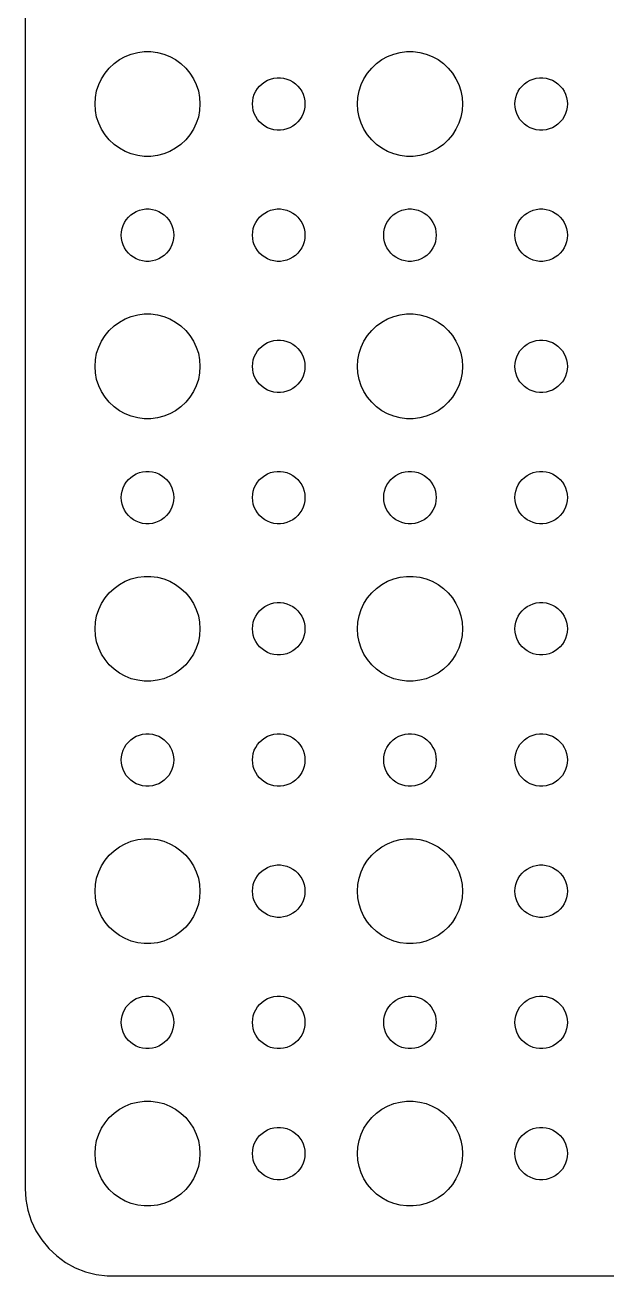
# Model space of a CAD drawing. Extents: x -37 to 37, y -74 to 74.
# Drawn here: x -37 to -3.7, y -74.5 to -3 of the extents above; entities that cross this region are included whole.
import ezdxf

# ---------------------------------------------------------------- set-up
doc = ezdxf.new("R2010")
doc.units = 0
doc.layers.get('0').update_dxf_attribs({"linetype": 'CONTINUOUS'})

msp = doc.modelspace()

# ---------------------------------------------------------------- linework, layer by layer
msp.add_lwpolyline([(-37, 69.5), (-37, -69.5), (-36.9606, -70.1267), (-36.8429, -70.7434), (-36.6489, -71.3406), (-36.3815, -71.9088), (-36.0451, -72.4389), (-35.6448, -72.9227), (-35.1871, -73.3526), (-34.6791, -73.7216), (-34.1289, -74.0241), (-33.5451, -74.2553), (-32.9369, -74.4114), (-32.314, -74.4901), (-32, -74.4901), (-32, -74.497), (32, -74.497)])
for points in [[(-30.1884, -10.4941), (-30.5621, -10.4469), (-30.9271, -10.3532), (-31.2773, -10.2145), (-31.6075, -10.033), (-31.9123, -9.81154), (-32.1869, -9.55364), (-32.4271, -9.26336), (-32.6289, -8.94526), (-32.7893, -8.60437), (-32.9057, -8.24607), (-32.9763, -7.876), (-33, -7.5), (-32.9763, -7.124), (-32.9057, -6.75393), (-32.7893, -6.39563), (-32.6289, -6.05474), (-32.4271, -5.73664), (-32.1869, -5.44636), (-31.9123, -5.18846), (-31.6075, -4.96702), (-31.2773, -4.78552), (-30.9271, -4.64683), (-30.5621, -4.55314), (-30.1884, -4.50592), (-29.8116, -4.50592), (-29.4379, -4.55314), (-29.0729, -4.64683), (-28.7227, -4.78552), (-28.3925, -4.96702), (-28.0877, -5.18846), (-27.8131, -5.44636), (-27.5729, -5.73664), (-27.3711, -6.05474), (-27.2107, -6.39563), (-27.0943, -6.75393), (-27.0237, -7.124), (-27, -7.5), (-27.0237, -7.876), (-27.0943, -8.24607), (-27.2107, -8.60437), (-27.3711, -8.94526), (-27.5729, -9.26336), (-27.8131, -9.55364), (-28.0877, -9.81154), (-28.3925, -10.033), (-28.7227, -10.2145), (-29.0729, -10.3532), (-29.4379, -10.4469), (-29.8116, -10.4941)], [(-15.1884, -10.4941), (-15.5621, -10.4469), (-15.9271, -10.3532), (-16.2773, -10.2145), (-16.6075, -10.033), (-16.9123, -9.81154), (-17.1869, -9.55364), (-17.4271, -9.26336), (-17.6289, -8.94526), (-17.7893, -8.60437), (-17.9057, -8.24607), (-17.9763, -7.876), (-18, -7.5), (-17.9763, -7.124), (-17.9057, -6.75393), (-17.7893, -6.39563), (-17.6289, -6.05474), (-17.4271, -5.73664), (-17.1869, -5.44636), (-16.9123, -5.18846), (-16.6075, -4.96702), (-16.2773, -4.78552), (-15.9271, -4.64683), (-15.5621, -4.55314), (-15.1884, -4.50592), (-14.8116, -4.50592), (-14.4379, -4.55314), (-14.0729, -4.64683), (-13.7227, -4.78552), (-13.3925, -4.96702), (-13.0877, -5.18846), (-12.8131, -5.44636), (-12.5729, -5.73664), (-12.3711, -6.05474), (-12.2107, -6.39563), (-12.0943, -6.75393), (-12.0237, -7.124), (-12, -7.5), (-12.0237, -7.876), (-12.0943, -8.24607), (-12.2107, -8.60437), (-12.3711, -8.94526), (-12.5729, -9.26336), (-12.8131, -9.55364), (-13.0877, -9.81154), (-13.3925, -10.033), (-13.7227, -10.2145), (-14.0729, -10.3532), (-14.4379, -10.4469), (-14.8116, -10.4941)], [(-22.5942, -8.99704), (-22.7811, -8.97343), (-22.9635, -8.92658), (-23.1387, -8.85724), (-23.3037, -8.76649), (-23.4561, -8.65577), (-23.5935, -8.52682), (-23.7135, -8.38168), (-23.8145, -8.22263), (-23.8947, -8.05219), (-23.9529, -7.87303), (-23.9882, -7.688), (-24, -7.5), (-23.9882, -7.312), (-23.9529, -7.12697), (-23.8947, -6.94781), (-23.8145, -6.77737), (-23.7135, -6.61832), (-23.5935, -6.47318), (-23.4561, -6.34423), (-23.3037, -6.23351), (-23.1387, -6.14276), (-22.9635, -6.07342), (-22.7811, -6.02657), (-22.5942, -6.00296), (-22.4058, -6.00296), (-22.2189, -6.02657), (-22.0365, -6.07342), (-21.8613, -6.14276), (-21.6963, -6.23351), (-21.5439, -6.34423), (-21.4065, -6.47318), (-21.2865, -6.61832), (-21.1855, -6.77737), (-21.1053, -6.94781), (-21.0471, -7.12697), (-21.0118, -7.312), (-21, -7.5), (-21.0118, -7.688), (-21.0471, -7.87303), (-21.1053, -8.05219), (-21.1855, -8.22263), (-21.2865, -8.38168), (-21.4065, -8.52682), (-21.5439, -8.65577), (-21.6963, -8.76649), (-21.8613, -8.85724), (-22.0365, -8.92658), (-22.2189, -8.97343), (-22.4058, -8.99704)], [(-7.59419, -8.99704), (-7.78107, -8.97343), (-7.96353, -8.92658), (-8.13867, -8.85724), (-8.30374, -8.76649), (-8.45614, -8.65577), (-8.59345, -8.52682), (-8.71353, -8.38168), (-8.81446, -8.22263), (-8.89466, -8.05219), (-8.95287, -7.87303), (-8.98817, -7.688), (-9, -7.5), (-8.98817, -7.312), (-8.95287, -7.12697), (-8.89466, -6.94781), (-8.81446, -6.77737), (-8.71353, -6.61832), (-8.59345, -6.47318), (-8.45614, -6.34423), (-8.30374, -6.23351), (-8.13867, -6.14276), (-7.96353, -6.07342), (-7.78107, -6.02657), (-7.59419, -6.00296), (-7.40581, -6.00296), (-7.21893, -6.02657), (-7.03647, -6.07342), (-6.86133, -6.14276), (-6.69626, -6.23351), (-6.54386, -6.34423), (-6.40655, -6.47318), (-6.28647, -6.61832), (-6.18554, -6.77737), (-6.10534, -6.94781), (-6.04713, -7.12697), (-6.01183, -7.312), (-6, -7.5), (-6.01183, -7.688), (-6.04713, -7.87303), (-6.10534, -8.05219), (-6.18554, -8.22263), (-6.28647, -8.38168), (-6.40655, -8.52682), (-6.54386, -8.65577), (-6.69626, -8.76649), (-6.86133, -8.85724), (-7.03647, -8.92658), (-7.21893, -8.97343), (-7.40581, -8.99704)], [(-30.0942, -16.497), (-30.2811, -16.4734), (-30.4635, -16.4266), (-30.6387, -16.3572), (-30.8037, -16.2665), (-30.9561, -16.1558), (-31.0935, -16.0268), (-31.2135, -15.8817), (-31.3145, -15.7226), (-31.3947, -15.5522), (-31.4529, -15.373), (-31.4882, -15.188), (-31.5, -15), (-31.4882, -14.812), (-31.4529, -14.627), (-31.3947, -14.4478), (-31.3145, -14.2774), (-31.2135, -14.1183), (-31.0935, -13.9732), (-30.9561, -13.8442), (-30.8037, -13.7335), (-30.6387, -13.6428), (-30.4635, -13.5734), (-30.2811, -13.5266), (-30.0942, -13.503), (-29.9058, -13.503), (-29.7189, -13.5266), (-29.5365, -13.5734), (-29.3613, -13.6428), (-29.1963, -13.7335), (-29.0439, -13.8442), (-28.9065, -13.9732), (-28.7865, -14.1183), (-28.6855, -14.2774), (-28.6053, -14.4478), (-28.5471, -14.627), (-28.5118, -14.812), (-28.5, -15), (-28.5118, -15.188), (-28.5471, -15.373), (-28.6053, -15.5522), (-28.6855, -15.7226), (-28.7865, -15.8817), (-28.9065, -16.0268), (-29.0439, -16.1558), (-29.1963, -16.2665), (-29.3613, -16.3572), (-29.5365, -16.4266), (-29.7189, -16.4734), (-29.9058, -16.497)], [(-22.5942, -16.497), (-22.7811, -16.4734), (-22.9635, -16.4266), (-23.1387, -16.3572), (-23.3037, -16.2665), (-23.4561, -16.1558), (-23.5935, -16.0268), (-23.7135, -15.8817), (-23.8145, -15.7226), (-23.8947, -15.5522), (-23.9529, -15.373), (-23.9882, -15.188), (-24, -15), (-23.9882, -14.812), (-23.9529, -14.627), (-23.8947, -14.4478), (-23.8145, -14.2774), (-23.7135, -14.1183), (-23.5935, -13.9732), (-23.4561, -13.8442), (-23.3037, -13.7335), (-23.1387, -13.6428), (-22.9635, -13.5734), (-22.7811, -13.5266), (-22.5942, -13.503), (-22.4058, -13.503), (-22.2189, -13.5266), (-22.0365, -13.5734), (-21.8613, -13.6428), (-21.6963, -13.7335), (-21.5439, -13.8442), (-21.4065, -13.9732), (-21.2865, -14.1183), (-21.1855, -14.2774), (-21.1053, -14.4478), (-21.0471, -14.627), (-21.0118, -14.812), (-21, -15), (-21.0118, -15.188), (-21.0471, -15.373), (-21.1053, -15.5522), (-21.1855, -15.7226), (-21.2865, -15.8817), (-21.4065, -16.0268), (-21.5439, -16.1558), (-21.6963, -16.2665), (-21.8613, -16.3572), (-22.0365, -16.4266), (-22.2189, -16.4734), (-22.4058, -16.497)], [(-15.0942, -16.497), (-15.2811, -16.4734), (-15.4635, -16.4266), (-15.6387, -16.3572), (-15.8037, -16.2665), (-15.9561, -16.1558), (-16.0935, -16.0268), (-16.2135, -15.8817), (-16.3145, -15.7226), (-16.3947, -15.5522), (-16.4529, -15.373), (-16.4882, -15.188), (-16.5, -15), (-16.4882, -14.812), (-16.4529, -14.627), (-16.3947, -14.4478), (-16.3145, -14.2774), (-16.2135, -14.1183), (-16.0935, -13.9732), (-15.9561, -13.8442), (-15.8037, -13.7335), (-15.6387, -13.6428), (-15.4635, -13.5734), (-15.2811, -13.5266), (-15.0942, -13.503), (-14.9058, -13.503), (-14.7189, -13.5266), (-14.5365, -13.5734), (-14.3613, -13.6428), (-14.1963, -13.7335), (-14.0439, -13.8442), (-13.9065, -13.9732), (-13.7865, -14.1183), (-13.6855, -14.2774), (-13.6053, -14.4478), (-13.5471, -14.627), (-13.5118, -14.812), (-13.5, -15), (-13.5118, -15.188), (-13.5471, -15.373), (-13.6053, -15.5522), (-13.6855, -15.7226), (-13.7865, -15.8817), (-13.9065, -16.0268), (-14.0439, -16.1558), (-14.1963, -16.2665), (-14.3613, -16.3572), (-14.5365, -16.4266), (-14.7189, -16.4734), (-14.9058, -16.497)], [(-7.59419, -16.497), (-7.78107, -16.4734), (-7.96353, -16.4266), (-8.13867, -16.3572), (-8.30374, -16.2665), (-8.45614, -16.1558), (-8.59345, -16.0268), (-8.71353, -15.8817), (-8.81446, -15.7226), (-8.89466, -15.5522), (-8.95287, -15.373), (-8.98817, -15.188), (-9, -15), (-8.98817, -14.812), (-8.95287, -14.627), (-8.89466, -14.4478), (-8.81446, -14.2774), (-8.71353, -14.1183), (-8.59345, -13.9732), (-8.45614, -13.8442), (-8.30374, -13.7335), (-8.13867, -13.6428), (-7.96353, -13.5734), (-7.78107, -13.5266), (-7.59419, -13.503), (-7.40581, -13.503), (-7.21893, -13.5266), (-7.03647, -13.5734), (-6.86133, -13.6428), (-6.69626, -13.7335), (-6.54386, -13.8442), (-6.40655, -13.9732), (-6.28647, -14.1183), (-6.18554, -14.2774), (-6.10534, -14.4478), (-6.04713, -14.627), (-6.01183, -14.812), (-6, -15), (-6.01183, -15.188), (-6.04713, -15.373), (-6.10534, -15.5522), (-6.18554, -15.7226), (-6.28647, -15.8817), (-6.40655, -16.0268), (-6.54386, -16.1558), (-6.69626, -16.2665), (-6.86133, -16.3572), (-7.03647, -16.4266), (-7.21893, -16.4734), (-7.40581, -16.497)], [(-30.1884, -25.4941), (-30.5621, -25.4469), (-30.9271, -25.3532), (-31.2773, -25.2145), (-31.6075, -25.033), (-31.9123, -24.8115), (-32.1869, -24.5536), (-32.4271, -24.2634), (-32.6289, -23.9453), (-32.7893, -23.6044), (-32.9057, -23.2461), (-32.9763, -22.876), (-33, -22.5), (-32.9763, -22.124), (-32.9057, -21.7539), (-32.7893, -21.3956), (-32.6289, -21.0547), (-32.4271, -20.7366), (-32.1869, -20.4464), (-31.9123, -20.1885), (-31.6075, -19.967), (-31.2773, -19.7855), (-30.9271, -19.6468), (-30.5621, -19.5531), (-30.1884, -19.5059), (-29.8116, -19.5059), (-29.4379, -19.5531), (-29.0729, -19.6468), (-28.7227, -19.7855), (-28.3925, -19.967), (-28.0877, -20.1885), (-27.8131, -20.4464), (-27.5729, -20.7366), (-27.3711, -21.0547), (-27.2107, -21.3956), (-27.0943, -21.7539), (-27.0237, -22.124), (-27, -22.5), (-27.0237, -22.876), (-27.0943, -23.2461), (-27.2107, -23.6044), (-27.3711, -23.9453), (-27.5729, -24.2634), (-27.8131, -24.5536), (-28.0877, -24.8115), (-28.3925, -25.033), (-28.7227, -25.2145), (-29.0729, -25.3532), (-29.4379, -25.4469), (-29.8116, -25.4941)], [(-15.1884, -25.4941), (-15.5621, -25.4469), (-15.9271, -25.3532), (-16.2773, -25.2145), (-16.6075, -25.033), (-16.9123, -24.8115), (-17.1869, -24.5536), (-17.4271, -24.2634), (-17.6289, -23.9453), (-17.7893, -23.6044), (-17.9057, -23.2461), (-17.9763, -22.876), (-18, -22.5), (-17.9763, -22.124), (-17.9057, -21.7539), (-17.7893, -21.3956), (-17.6289, -21.0547), (-17.4271, -20.7366), (-17.1869, -20.4464), (-16.9123, -20.1885), (-16.6075, -19.967), (-16.2773, -19.7855), (-15.9271, -19.6468), (-15.5621, -19.5531), (-15.1884, -19.5059), (-14.8116, -19.5059), (-14.4379, -19.5531), (-14.0729, -19.6468), (-13.7227, -19.7855), (-13.3925, -19.967), (-13.0877, -20.1885), (-12.8131, -20.4464), (-12.5729, -20.7366), (-12.3711, -21.0547), (-12.2107, -21.3956), (-12.0943, -21.7539), (-12.0237, -22.124), (-12, -22.5), (-12.0237, -22.876), (-12.0943, -23.2461), (-12.2107, -23.6044), (-12.3711, -23.9453), (-12.5729, -24.2634), (-12.8131, -24.5536), (-13.0877, -24.8115), (-13.3925, -25.033), (-13.7227, -25.2145), (-14.0729, -25.3532), (-14.4379, -25.4469), (-14.8116, -25.4941)], [(-22.5942, -23.997), (-22.7811, -23.9734), (-22.9635, -23.9266), (-23.1387, -23.8572), (-23.3037, -23.7665), (-23.4561, -23.6558), (-23.5935, -23.5268), (-23.7135, -23.3817), (-23.8145, -23.2226), (-23.8947, -23.0522), (-23.9529, -22.873), (-23.9882, -22.688), (-24, -22.5), (-23.9882, -22.312), (-23.9529, -22.127), (-23.8947, -21.9478), (-23.8145, -21.7774), (-23.7135, -21.6183), (-23.5935, -21.4732), (-23.4561, -21.3442), (-23.3037, -21.2335), (-23.1387, -21.1428), (-22.9635, -21.0734), (-22.7811, -21.0266), (-22.5942, -21.003), (-22.4058, -21.003), (-22.2189, -21.0266), (-22.0365, -21.0734), (-21.8613, -21.1428), (-21.6963, -21.2335), (-21.5439, -21.3442), (-21.4065, -21.4732), (-21.2865, -21.6183), (-21.1855, -21.7774), (-21.1053, -21.9478), (-21.0471, -22.127), (-21.0118, -22.312), (-21, -22.5), (-21.0118, -22.688), (-21.0471, -22.873), (-21.1053, -23.0522), (-21.1855, -23.2226), (-21.2865, -23.3817), (-21.4065, -23.5268), (-21.5439, -23.6558), (-21.6963, -23.7665), (-21.8613, -23.8572), (-22.0365, -23.9266), (-22.2189, -23.9734), (-22.4058, -23.997)], [(-7.59419, -23.997), (-7.78107, -23.9734), (-7.96353, -23.9266), (-8.13867, -23.8572), (-8.30374, -23.7665), (-8.45614, -23.6558), (-8.59345, -23.5268), (-8.71353, -23.3817), (-8.81446, -23.2226), (-8.89466, -23.0522), (-8.95287, -22.873), (-8.98817, -22.688), (-9, -22.5), (-8.98817, -22.312), (-8.95287, -22.127), (-8.89466, -21.9478), (-8.81446, -21.7774), (-8.71353, -21.6183), (-8.59345, -21.4732), (-8.45614, -21.3442), (-8.30374, -21.2335), (-8.13867, -21.1428), (-7.96353, -21.0734), (-7.78107, -21.0266), (-7.59419, -21.003), (-7.40581, -21.003), (-7.21893, -21.0266), (-7.03647, -21.0734), (-6.86133, -21.1428), (-6.69626, -21.2335), (-6.54386, -21.3442), (-6.40655, -21.4732), (-6.28647, -21.6183), (-6.18554, -21.7774), (-6.10534, -21.9478), (-6.04713, -22.127), (-6.01183, -22.312), (-6, -22.5), (-6.01183, -22.688), (-6.04713, -22.873), (-6.10534, -23.0522), (-6.18554, -23.2226), (-6.28647, -23.3817), (-6.40655, -23.5268), (-6.54386, -23.6558), (-6.69626, -23.7665), (-6.86133, -23.8572), (-7.03647, -23.9266), (-7.21893, -23.9734), (-7.40581, -23.997)], [(-30.0942, -31.497), (-30.2811, -31.4734), (-30.4635, -31.4266), (-30.6387, -31.3572), (-30.8037, -31.2665), (-30.9561, -31.1558), (-31.0935, -31.0268), (-31.2135, -30.8817), (-31.3145, -30.7226), (-31.3947, -30.5522), (-31.4529, -30.373), (-31.4882, -30.188), (-31.5, -30), (-31.4882, -29.812), (-31.4529, -29.627), (-31.3947, -29.4478), (-31.3145, -29.2774), (-31.2135, -29.1183), (-31.0935, -28.9732), (-30.9561, -28.8442), (-30.8037, -28.7335), (-30.6387, -28.6428), (-30.4635, -28.5734), (-30.2811, -28.5266), (-30.0942, -28.503), (-29.9058, -28.503), (-29.7189, -28.5266), (-29.5365, -28.5734), (-29.3613, -28.6428), (-29.1963, -28.7335), (-29.0439, -28.8442), (-28.9065, -28.9732), (-28.7865, -29.1183), (-28.6855, -29.2774), (-28.6053, -29.4478), (-28.5471, -29.627), (-28.5118, -29.812), (-28.5, -30), (-28.5118, -30.188), (-28.5471, -30.373), (-28.6053, -30.5522), (-28.6855, -30.7226), (-28.7865, -30.8817), (-28.9065, -31.0268), (-29.0439, -31.1558), (-29.1963, -31.2665), (-29.3613, -31.3572), (-29.5365, -31.4266), (-29.7189, -31.4734), (-29.9058, -31.497)], [(-22.5942, -31.497), (-22.7811, -31.4734), (-22.9635, -31.4266), (-23.1387, -31.3572), (-23.3037, -31.2665), (-23.4561, -31.1558), (-23.5935, -31.0268), (-23.7135, -30.8817), (-23.8145, -30.7226), (-23.8947, -30.5522), (-23.9529, -30.373), (-23.9882, -30.188), (-24, -30), (-23.9882, -29.812), (-23.9529, -29.627), (-23.8947, -29.4478), (-23.8145, -29.2774), (-23.7135, -29.1183), (-23.5935, -28.9732), (-23.4561, -28.8442), (-23.3037, -28.7335), (-23.1387, -28.6428), (-22.9635, -28.5734), (-22.7811, -28.5266), (-22.5942, -28.503), (-22.4058, -28.503), (-22.2189, -28.5266), (-22.0365, -28.5734), (-21.8613, -28.6428), (-21.6963, -28.7335), (-21.5439, -28.8442), (-21.4065, -28.9732), (-21.2865, -29.1183), (-21.1855, -29.2774), (-21.1053, -29.4478), (-21.0471, -29.627), (-21.0118, -29.812), (-21, -30), (-21.0118, -30.188), (-21.0471, -30.373), (-21.1053, -30.5522), (-21.1855, -30.7226), (-21.2865, -30.8817), (-21.4065, -31.0268), (-21.5439, -31.1558), (-21.6963, -31.2665), (-21.8613, -31.3572), (-22.0365, -31.4266), (-22.2189, -31.4734), (-22.4058, -31.497)], [(-15.0942, -31.497), (-15.2811, -31.4734), (-15.4635, -31.4266), (-15.6387, -31.3572), (-15.8037, -31.2665), (-15.9561, -31.1558), (-16.0935, -31.0268), (-16.2135, -30.8817), (-16.3145, -30.7226), (-16.3947, -30.5522), (-16.4529, -30.373), (-16.4882, -30.188), (-16.5, -30), (-16.4882, -29.812), (-16.4529, -29.627), (-16.3947, -29.4478), (-16.3145, -29.2774), (-16.2135, -29.1183), (-16.0935, -28.9732), (-15.9561, -28.8442), (-15.8037, -28.7335), (-15.6387, -28.6428), (-15.4635, -28.5734), (-15.2811, -28.5266), (-15.0942, -28.503), (-14.9058, -28.503), (-14.7189, -28.5266), (-14.5365, -28.5734), (-14.3613, -28.6428), (-14.1963, -28.7335), (-14.0439, -28.8442), (-13.9065, -28.9732), (-13.7865, -29.1183), (-13.6855, -29.2774), (-13.6053, -29.4478), (-13.5471, -29.627), (-13.5118, -29.812), (-13.5, -30), (-13.5118, -30.188), (-13.5471, -30.373), (-13.6053, -30.5522), (-13.6855, -30.7226), (-13.7865, -30.8817), (-13.9065, -31.0268), (-14.0439, -31.1558), (-14.1963, -31.2665), (-14.3613, -31.3572), (-14.5365, -31.4266), (-14.7189, -31.4734), (-14.9058, -31.497)], [(-7.59419, -31.497), (-7.78107, -31.4734), (-7.96353, -31.4266), (-8.13867, -31.3572), (-8.30374, -31.2665), (-8.45614, -31.1558), (-8.59345, -31.0268), (-8.71353, -30.8817), (-8.81446, -30.7226), (-8.89466, -30.5522), (-8.95287, -30.373), (-8.98817, -30.188), (-9, -30), (-8.98817, -29.812), (-8.95287, -29.627), (-8.89466, -29.4478), (-8.81446, -29.2774), (-8.71353, -29.1183), (-8.59345, -28.9732), (-8.45614, -28.8442), (-8.30374, -28.7335), (-8.13867, -28.6428), (-7.96353, -28.5734), (-7.78107, -28.5266), (-7.59419, -28.503), (-7.40581, -28.503), (-7.21893, -28.5266), (-7.03647, -28.5734), (-6.86133, -28.6428), (-6.69626, -28.7335), (-6.54386, -28.8442), (-6.40655, -28.9732), (-6.28647, -29.1183), (-6.18554, -29.2774), (-6.10534, -29.4478), (-6.04713, -29.627), (-6.01183, -29.812), (-6, -30), (-6.01183, -30.188), (-6.04713, -30.373), (-6.10534, -30.5522), (-6.18554, -30.7226), (-6.28647, -30.8817), (-6.40655, -31.0268), (-6.54386, -31.1558), (-6.69626, -31.2665), (-6.86133, -31.3572), (-7.03647, -31.4266), (-7.21893, -31.4734), (-7.40581, -31.497)], [(-30.1884, -40.4941), (-30.5621, -40.4469), (-30.9271, -40.3532), (-31.2773, -40.2145), (-31.6075, -40.033), (-31.9123, -39.8115), (-32.1869, -39.5536), (-32.4271, -39.2634), (-32.6289, -38.9453), (-32.7893, -38.6044), (-32.9057, -38.2461), (-32.9763, -37.876), (-33, -37.5), (-32.9763, -37.124), (-32.9057, -36.7539), (-32.7893, -36.3956), (-32.6289, -36.0547), (-32.4271, -35.7366), (-32.1869, -35.4464), (-31.9123, -35.1885), (-31.6075, -34.967), (-31.2773, -34.7855), (-30.9271, -34.6468), (-30.5621, -34.5531), (-30.1884, -34.5059), (-29.8116, -34.5059), (-29.4379, -34.5531), (-29.0729, -34.6468), (-28.7227, -34.7855), (-28.3925, -34.967), (-28.0877, -35.1885), (-27.8131, -35.4464), (-27.5729, -35.7366), (-27.3711, -36.0547), (-27.2107, -36.3956), (-27.0943, -36.7539), (-27.0237, -37.124), (-27, -37.5), (-27.0237, -37.876), (-27.0943, -38.2461), (-27.2107, -38.6044), (-27.3711, -38.9453), (-27.5729, -39.2634), (-27.8131, -39.5536), (-28.0877, -39.8115), (-28.3925, -40.033), (-28.7227, -40.2145), (-29.0729, -40.3532), (-29.4379, -40.4469), (-29.8116, -40.4941)], [(-15.1884, -40.4941), (-15.5621, -40.4469), (-15.9271, -40.3532), (-16.2773, -40.2145), (-16.6075, -40.033), (-16.9123, -39.8115), (-17.1869, -39.5536), (-17.4271, -39.2634), (-17.6289, -38.9453), (-17.7893, -38.6044), (-17.9057, -38.2461), (-17.9763, -37.876), (-18, -37.5), (-17.9763, -37.124), (-17.9057, -36.7539), (-17.7893, -36.3956), (-17.6289, -36.0547), (-17.4271, -35.7366), (-17.1869, -35.4464), (-16.9123, -35.1885), (-16.6075, -34.967), (-16.2773, -34.7855), (-15.9271, -34.6468), (-15.5621, -34.5531), (-15.1884, -34.5059), (-14.8116, -34.5059), (-14.4379, -34.5531), (-14.0729, -34.6468), (-13.7227, -34.7855), (-13.3925, -34.967), (-13.0877, -35.1885), (-12.8131, -35.4464), (-12.5729, -35.7366), (-12.3711, -36.0547), (-12.2107, -36.3956), (-12.0943, -36.7539), (-12.0237, -37.124), (-12, -37.5), (-12.0237, -37.876), (-12.0943, -38.2461), (-12.2107, -38.6044), (-12.3711, -38.9453), (-12.5729, -39.2634), (-12.8131, -39.5536), (-13.0877, -39.8115), (-13.3925, -40.033), (-13.7227, -40.2145), (-14.0729, -40.3532), (-14.4379, -40.4469), (-14.8116, -40.4941)], [(-22.5942, -38.997), (-22.7811, -38.9734), (-22.9635, -38.9266), (-23.1387, -38.8572), (-23.3037, -38.7665), (-23.4561, -38.6558), (-23.5935, -38.5268), (-23.7135, -38.3817), (-23.8145, -38.2226), (-23.8947, -38.0522), (-23.9529, -37.873), (-23.9882, -37.688), (-24, -37.5), (-23.9882, -37.312), (-23.9529, -37.127), (-23.8947, -36.9478), (-23.8145, -36.7774), (-23.7135, -36.6183), (-23.5935, -36.4732), (-23.4561, -36.3442), (-23.3037, -36.2335), (-23.1387, -36.1428), (-22.9635, -36.0734), (-22.7811, -36.0266), (-22.5942, -36.003), (-22.4058, -36.003), (-22.2189, -36.0266), (-22.0365, -36.0734), (-21.8613, -36.1428), (-21.6963, -36.2335), (-21.5439, -36.3442), (-21.4065, -36.4732), (-21.2865, -36.6183), (-21.1855, -36.7774), (-21.1053, -36.9478), (-21.0471, -37.127), (-21.0118, -37.312), (-21, -37.5), (-21.0118, -37.688), (-21.0471, -37.873), (-21.1053, -38.0522), (-21.1855, -38.2226), (-21.2865, -38.3817), (-21.4065, -38.5268), (-21.5439, -38.6558), (-21.6963, -38.7665), (-21.8613, -38.8572), (-22.0365, -38.9266), (-22.2189, -38.9734), (-22.4058, -38.997)], [(-7.59419, -38.997), (-7.78107, -38.9734), (-7.96353, -38.9266), (-8.13867, -38.8572), (-8.30374, -38.7665), (-8.45614, -38.6558), (-8.59345, -38.5268), (-8.71353, -38.3817), (-8.81446, -38.2226), (-8.89466, -38.0522), (-8.95287, -37.873), (-8.98817, -37.688), (-9, -37.5), (-8.98817, -37.312), (-8.95287, -37.127), (-8.89466, -36.9478), (-8.81446, -36.7774), (-8.71353, -36.6183), (-8.59345, -36.4732), (-8.45614, -36.3442), (-8.30374, -36.2335), (-8.13867, -36.1428), (-7.96353, -36.0734), (-7.78107, -36.0266), (-7.59419, -36.003), (-7.40581, -36.003), (-7.21893, -36.0266), (-7.03647, -36.0734), (-6.86133, -36.1428), (-6.69626, -36.2335), (-6.54386, -36.3442), (-6.40655, -36.4732), (-6.28647, -36.6183), (-6.18554, -36.7774), (-6.10534, -36.9478), (-6.04713, -37.127), (-6.01183, -37.312), (-6, -37.5), (-6.01183, -37.688), (-6.04713, -37.873), (-6.10534, -38.0522), (-6.18554, -38.2226), (-6.28647, -38.3817), (-6.40655, -38.5268), (-6.54386, -38.6558), (-6.69626, -38.7665), (-6.86133, -38.8572), (-7.03647, -38.9266), (-7.21893, -38.9734), (-7.40581, -38.997)], [(-30.0942, -46.497), (-30.2811, -46.4734), (-30.4635, -46.4266), (-30.6387, -46.3572), (-30.8037, -46.2665), (-30.9561, -46.1558), (-31.0935, -46.0268), (-31.2135, -45.8817), (-31.3145, -45.7226), (-31.3947, -45.5522), (-31.4529, -45.373), (-31.4882, -45.188), (-31.5, -45), (-31.4882, -44.812), (-31.4529, -44.627), (-31.3947, -44.4478), (-31.3145, -44.2774), (-31.2135, -44.1183), (-31.0935, -43.9732), (-30.9561, -43.8442), (-30.8037, -43.7335), (-30.6387, -43.6428), (-30.4635, -43.5734), (-30.2811, -43.5266), (-30.0942, -43.503), (-29.9058, -43.503), (-29.7189, -43.5266), (-29.5365, -43.5734), (-29.3613, -43.6428), (-29.1963, -43.7335), (-29.0439, -43.8442), (-28.9065, -43.9732), (-28.7865, -44.1183), (-28.6855, -44.2774), (-28.6053, -44.4478), (-28.5471, -44.627), (-28.5118, -44.812), (-28.5, -45), (-28.5118, -45.188), (-28.5471, -45.373), (-28.6053, -45.5522), (-28.6855, -45.7226), (-28.7865, -45.8817), (-28.9065, -46.0268), (-29.0439, -46.1558), (-29.1963, -46.2665), (-29.3613, -46.3572), (-29.5365, -46.4266), (-29.7189, -46.4734), (-29.9058, -46.497)], [(-22.5942, -46.497), (-22.7811, -46.4734), (-22.9635, -46.4266), (-23.1387, -46.3572), (-23.3037, -46.2665), (-23.4561, -46.1558), (-23.5935, -46.0268), (-23.7135, -45.8817), (-23.8145, -45.7226), (-23.8947, -45.5522), (-23.9529, -45.373), (-23.9882, -45.188), (-24, -45), (-23.9882, -44.812), (-23.9529, -44.627), (-23.8947, -44.4478), (-23.8145, -44.2774), (-23.7135, -44.1183), (-23.5935, -43.9732), (-23.4561, -43.8442), (-23.3037, -43.7335), (-23.1387, -43.6428), (-22.9635, -43.5734), (-22.7811, -43.5266), (-22.5942, -43.503), (-22.4058, -43.503), (-22.2189, -43.5266), (-22.0365, -43.5734), (-21.8613, -43.6428), (-21.6963, -43.7335), (-21.5439, -43.8442), (-21.4065, -43.9732), (-21.2865, -44.1183), (-21.1855, -44.2774), (-21.1053, -44.4478), (-21.0471, -44.627), (-21.0118, -44.812), (-21, -45), (-21.0118, -45.188), (-21.0471, -45.373), (-21.1053, -45.5522), (-21.1855, -45.7226), (-21.2865, -45.8817), (-21.4065, -46.0268), (-21.5439, -46.1558), (-21.6963, -46.2665), (-21.8613, -46.3572), (-22.0365, -46.4266), (-22.2189, -46.4734), (-22.4058, -46.497)], [(-15.0942, -46.497), (-15.2811, -46.4734), (-15.4635, -46.4266), (-15.6387, -46.3572), (-15.8037, -46.2665), (-15.9561, -46.1558), (-16.0935, -46.0268), (-16.2135, -45.8817), (-16.3145, -45.7226), (-16.3947, -45.5522), (-16.4529, -45.373), (-16.4882, -45.188), (-16.5, -45), (-16.4882, -44.812), (-16.4529, -44.627), (-16.3947, -44.4478), (-16.3145, -44.2774), (-16.2135, -44.1183), (-16.0935, -43.9732), (-15.9561, -43.8442), (-15.8037, -43.7335), (-15.6387, -43.6428), (-15.4635, -43.5734), (-15.2811, -43.5266), (-15.0942, -43.503), (-14.9058, -43.503), (-14.7189, -43.5266), (-14.5365, -43.5734), (-14.3613, -43.6428), (-14.1963, -43.7335), (-14.0439, -43.8442), (-13.9065, -43.9732), (-13.7865, -44.1183), (-13.6855, -44.2774), (-13.6053, -44.4478), (-13.5471, -44.627), (-13.5118, -44.812), (-13.5, -45), (-13.5118, -45.188), (-13.5471, -45.373), (-13.6053, -45.5522), (-13.6855, -45.7226), (-13.7865, -45.8817), (-13.9065, -46.0268), (-14.0439, -46.1558), (-14.1963, -46.2665), (-14.3613, -46.3572), (-14.5365, -46.4266), (-14.7189, -46.4734), (-14.9058, -46.497)], [(-7.59419, -46.497), (-7.78107, -46.4734), (-7.96353, -46.4266), (-8.13867, -46.3572), (-8.30374, -46.2665), (-8.45614, -46.1558), (-8.59345, -46.0268), (-8.71353, -45.8817), (-8.81446, -45.7226), (-8.89466, -45.5522), (-8.95287, -45.373), (-8.98817, -45.188), (-9, -45), (-8.98817, -44.812), (-8.95287, -44.627), (-8.89466, -44.4478), (-8.81446, -44.2774), (-8.71353, -44.1183), (-8.59345, -43.9732), (-8.45614, -43.8442), (-8.30374, -43.7335), (-8.13867, -43.6428), (-7.96353, -43.5734), (-7.78107, -43.5266), (-7.59419, -43.503), (-7.40581, -43.503), (-7.21893, -43.5266), (-7.03647, -43.5734), (-6.86133, -43.6428), (-6.69626, -43.7335), (-6.54386, -43.8442), (-6.40655, -43.9732), (-6.28647, -44.1183), (-6.18554, -44.2774), (-6.10534, -44.4478), (-6.04713, -44.627), (-6.01183, -44.812), (-6, -45), (-6.01183, -45.188), (-6.04713, -45.373), (-6.10534, -45.5522), (-6.18554, -45.7226), (-6.28647, -45.8817), (-6.40655, -46.0268), (-6.54386, -46.1558), (-6.69626, -46.2665), (-6.86133, -46.3572), (-7.03647, -46.4266), (-7.21893, -46.4734), (-7.40581, -46.497)], [(-30.1884, -55.4941), (-30.5621, -55.4469), (-30.9271, -55.3532), (-31.2773, -55.2145), (-31.6075, -55.033), (-31.9123, -54.8115), (-32.1869, -54.5536), (-32.4271, -54.2634), (-32.6289, -53.9453), (-32.7893, -53.6044), (-32.9057, -53.2461), (-32.9763, -52.876), (-33, -52.5), (-32.9763, -52.124), (-32.9057, -51.7539), (-32.7893, -51.3956), (-32.6289, -51.0547), (-32.4271, -50.7366), (-32.1869, -50.4464), (-31.9123, -50.1885), (-31.6075, -49.967), (-31.2773, -49.7855), (-30.9271, -49.6468), (-30.5621, -49.5531), (-30.1884, -49.5059), (-29.8116, -49.5059), (-29.4379, -49.5531), (-29.0729, -49.6468), (-28.7227, -49.7855), (-28.3925, -49.967), (-28.0877, -50.1885), (-27.8131, -50.4464), (-27.5729, -50.7366), (-27.3711, -51.0547), (-27.2107, -51.3956), (-27.0943, -51.7539), (-27.0237, -52.124), (-27, -52.5), (-27.0237, -52.876), (-27.0943, -53.2461), (-27.2107, -53.6044), (-27.3711, -53.9453), (-27.5729, -54.2634), (-27.8131, -54.5536), (-28.0877, -54.8115), (-28.3925, -55.033), (-28.7227, -55.2145), (-29.0729, -55.3532), (-29.4379, -55.4469), (-29.8116, -55.4941)], [(-15.1884, -55.4941), (-15.5621, -55.4469), (-15.9271, -55.3532), (-16.2773, -55.2145), (-16.6075, -55.033), (-16.9123, -54.8115), (-17.1869, -54.5536), (-17.4271, -54.2634), (-17.6289, -53.9453), (-17.7893, -53.6044), (-17.9057, -53.2461), (-17.9763, -52.876), (-18, -52.5), (-17.9763, -52.124), (-17.9057, -51.7539), (-17.7893, -51.3956), (-17.6289, -51.0547), (-17.4271, -50.7366), (-17.1869, -50.4464), (-16.9123, -50.1885), (-16.6075, -49.967), (-16.2773, -49.7855), (-15.9271, -49.6468), (-15.5621, -49.5531), (-15.1884, -49.5059), (-14.8116, -49.5059), (-14.4379, -49.5531), (-14.0729, -49.6468), (-13.7227, -49.7855), (-13.3925, -49.967), (-13.0877, -50.1885), (-12.8131, -50.4464), (-12.5729, -50.7366), (-12.3711, -51.0547), (-12.2107, -51.3956), (-12.0943, -51.7539), (-12.0237, -52.124), (-12, -52.5), (-12.0237, -52.876), (-12.0943, -53.2461), (-12.2107, -53.6044), (-12.3711, -53.9453), (-12.5729, -54.2634), (-12.8131, -54.5536), (-13.0877, -54.8115), (-13.3925, -55.033), (-13.7227, -55.2145), (-14.0729, -55.3532), (-14.4379, -55.4469), (-14.8116, -55.4941)], [(-22.5942, -53.997), (-22.7811, -53.9734), (-22.9635, -53.9266), (-23.1387, -53.8572), (-23.3037, -53.7665), (-23.4561, -53.6558), (-23.5935, -53.5268), (-23.7135, -53.3817), (-23.8145, -53.2226), (-23.8947, -53.0522), (-23.9529, -52.873), (-23.9882, -52.688), (-24, -52.5), (-23.9882, -52.312), (-23.9529, -52.127), (-23.8947, -51.9478), (-23.8145, -51.7774), (-23.7135, -51.6183), (-23.5935, -51.4732), (-23.4561, -51.3442), (-23.3037, -51.2335), (-23.1387, -51.1428), (-22.9635, -51.0734), (-22.7811, -51.0266), (-22.5942, -51.003), (-22.4058, -51.003), (-22.2189, -51.0266), (-22.0365, -51.0734), (-21.8613, -51.1428), (-21.6963, -51.2335), (-21.5439, -51.3442), (-21.4065, -51.4732), (-21.2865, -51.6183), (-21.1855, -51.7774), (-21.1053, -51.9478), (-21.0471, -52.127), (-21.0118, -52.312), (-21, -52.5), (-21.0118, -52.688), (-21.0471, -52.873), (-21.1053, -53.0522), (-21.1855, -53.2226), (-21.2865, -53.3817), (-21.4065, -53.5268), (-21.5439, -53.6558), (-21.6963, -53.7665), (-21.8613, -53.8572), (-22.0365, -53.9266), (-22.2189, -53.9734), (-22.4058, -53.997)], [(-7.59419, -53.997), (-7.78107, -53.9734), (-7.96353, -53.9266), (-8.13867, -53.8572), (-8.30374, -53.7665), (-8.45614, -53.6558), (-8.59345, -53.5268), (-8.71353, -53.3817), (-8.81446, -53.2226), (-8.89466, -53.0522), (-8.95287, -52.873), (-8.98817, -52.688), (-9, -52.5), (-8.98817, -52.312), (-8.95287, -52.127), (-8.89466, -51.9478), (-8.81446, -51.7774), (-8.71353, -51.6183), (-8.59345, -51.4732), (-8.45614, -51.3442), (-8.30374, -51.2335), (-8.13867, -51.1428), (-7.96353, -51.0734), (-7.78107, -51.0266), (-7.59419, -51.003), (-7.40581, -51.003), (-7.21893, -51.0266), (-7.03647, -51.0734), (-6.86133, -51.1428), (-6.69626, -51.2335), (-6.54386, -51.3442), (-6.40655, -51.4732), (-6.28647, -51.6183), (-6.18554, -51.7774), (-6.10534, -51.9478), (-6.04713, -52.127), (-6.01183, -52.312), (-6, -52.5), (-6.01183, -52.688), (-6.04713, -52.873), (-6.10534, -53.0522), (-6.18554, -53.2226), (-6.28647, -53.3817), (-6.40655, -53.5268), (-6.54386, -53.6558), (-6.69626, -53.7665), (-6.86133, -53.8572), (-7.03647, -53.9266), (-7.21893, -53.9734), (-7.40581, -53.997)], [(-30.0942, -61.497), (-30.2811, -61.4734), (-30.4635, -61.4266), (-30.6387, -61.3572), (-30.8037, -61.2665), (-30.9561, -61.1558), (-31.0935, -61.0268), (-31.2135, -60.8817), (-31.3145, -60.7226), (-31.3947, -60.5522), (-31.4529, -60.373), (-31.4882, -60.188), (-31.5, -60), (-31.4882, -59.812), (-31.4529, -59.627), (-31.3947, -59.4478), (-31.3145, -59.2774), (-31.2135, -59.1183), (-31.0935, -58.9732), (-30.9561, -58.8442), (-30.8037, -58.7335), (-30.6387, -58.6428), (-30.4635, -58.5734), (-30.2811, -58.5266), (-30.0942, -58.503), (-29.9058, -58.503), (-29.7189, -58.5266), (-29.5365, -58.5734), (-29.3613, -58.6428), (-29.1963, -58.7335), (-29.0439, -58.8442), (-28.9065, -58.9732), (-28.7865, -59.1183), (-28.6855, -59.2774), (-28.6053, -59.4478), (-28.5471, -59.627), (-28.5118, -59.812), (-28.5, -60), (-28.5118, -60.188), (-28.5471, -60.373), (-28.6053, -60.5522), (-28.6855, -60.7226), (-28.7865, -60.8817), (-28.9065, -61.0268), (-29.0439, -61.1558), (-29.1963, -61.2665), (-29.3613, -61.3572), (-29.5365, -61.4266), (-29.7189, -61.4734), (-29.9058, -61.497)], [(-22.5942, -61.497), (-22.7811, -61.4734), (-22.9635, -61.4266), (-23.1387, -61.3572), (-23.3037, -61.2665), (-23.4561, -61.1558), (-23.5935, -61.0268), (-23.7135, -60.8817), (-23.8145, -60.7226), (-23.8947, -60.5522), (-23.9529, -60.373), (-23.9882, -60.188), (-24, -60), (-23.9882, -59.812), (-23.9529, -59.627), (-23.8947, -59.4478), (-23.8145, -59.2774), (-23.7135, -59.1183), (-23.5935, -58.9732), (-23.4561, -58.8442), (-23.3037, -58.7335), (-23.1387, -58.6428), (-22.9635, -58.5734), (-22.7811, -58.5266), (-22.5942, -58.503), (-22.4058, -58.503), (-22.2189, -58.5266), (-22.0365, -58.5734), (-21.8613, -58.6428), (-21.6963, -58.7335), (-21.5439, -58.8442), (-21.4065, -58.9732), (-21.2865, -59.1183), (-21.1855, -59.2774), (-21.1053, -59.4478), (-21.0471, -59.627), (-21.0118, -59.812), (-21, -60), (-21.0118, -60.188), (-21.0471, -60.373), (-21.1053, -60.5522), (-21.1855, -60.7226), (-21.2865, -60.8817), (-21.4065, -61.0268), (-21.5439, -61.1558), (-21.6963, -61.2665), (-21.8613, -61.3572), (-22.0365, -61.4266), (-22.2189, -61.4734), (-22.4058, -61.497)], [(-15.0942, -61.497), (-15.2811, -61.4734), (-15.4635, -61.4266), (-15.6387, -61.3572), (-15.8037, -61.2665), (-15.9561, -61.1558), (-16.0935, -61.0268), (-16.2135, -60.8817), (-16.3145, -60.7226), (-16.3947, -60.5522), (-16.4529, -60.373), (-16.4882, -60.188), (-16.5, -60), (-16.4882, -59.812), (-16.4529, -59.627), (-16.3947, -59.4478), (-16.3145, -59.2774), (-16.2135, -59.1183), (-16.0935, -58.9732), (-15.9561, -58.8442), (-15.8037, -58.7335), (-15.6387, -58.6428), (-15.4635, -58.5734), (-15.2811, -58.5266), (-15.0942, -58.503), (-14.9058, -58.503), (-14.7189, -58.5266), (-14.5365, -58.5734), (-14.3613, -58.6428), (-14.1963, -58.7335), (-14.0439, -58.8442), (-13.9065, -58.9732), (-13.7865, -59.1183), (-13.6855, -59.2774), (-13.6053, -59.4478), (-13.5471, -59.627), (-13.5118, -59.812), (-13.5, -60), (-13.5118, -60.188), (-13.5471, -60.373), (-13.6053, -60.5522), (-13.6855, -60.7226), (-13.7865, -60.8817), (-13.9065, -61.0268), (-14.0439, -61.1558), (-14.1963, -61.2665), (-14.3613, -61.3572), (-14.5365, -61.4266), (-14.7189, -61.4734), (-14.9058, -61.497)], [(-7.59419, -61.497), (-7.78107, -61.4734), (-7.96353, -61.4266), (-8.13867, -61.3572), (-8.30374, -61.2665), (-8.45614, -61.1558), (-8.59345, -61.0268), (-8.71353, -60.8817), (-8.81446, -60.7226), (-8.89466, -60.5522), (-8.95287, -60.373), (-8.98817, -60.188), (-9, -60), (-8.98817, -59.812), (-8.95287, -59.627), (-8.89466, -59.4478), (-8.81446, -59.2774), (-8.71353, -59.1183), (-8.59345, -58.9732), (-8.45614, -58.8442), (-8.30374, -58.7335), (-8.13867, -58.6428), (-7.96353, -58.5734), (-7.78107, -58.5266), (-7.59419, -58.503), (-7.40581, -58.503), (-7.21893, -58.5266), (-7.03647, -58.5734), (-6.86133, -58.6428), (-6.69626, -58.7335), (-6.54386, -58.8442), (-6.40655, -58.9732), (-6.28647, -59.1183), (-6.18554, -59.2774), (-6.10534, -59.4478), (-6.04713, -59.627), (-6.01183, -59.812), (-6, -60), (-6.01183, -60.188), (-6.04713, -60.373), (-6.10534, -60.5522), (-6.18554, -60.7226), (-6.28647, -60.8817), (-6.40655, -61.0268), (-6.54386, -61.1558), (-6.69626, -61.2665), (-6.86133, -61.3572), (-7.03647, -61.4266), (-7.21893, -61.4734), (-7.40581, -61.497)], [(-30.1884, -70.4941), (-30.5621, -70.4469), (-30.9271, -70.3532), (-31.2773, -70.2145), (-31.6075, -70.033), (-31.9123, -69.8115), (-32.1869, -69.5536), (-32.4271, -69.2634), (-32.6289, -68.9453), (-32.7893, -68.6044), (-32.9057, -68.2461), (-32.9763, -67.876), (-33, -67.5), (-32.9763, -67.124), (-32.9057, -66.7539), (-32.7893, -66.3956), (-32.6289, -66.0547), (-32.4271, -65.7366), (-32.1869, -65.4464), (-31.9123, -65.1885), (-31.6075, -64.967), (-31.2773, -64.7855), (-30.9271, -64.6468), (-30.5621, -64.5531), (-30.1884, -64.5059), (-29.8116, -64.5059), (-29.4379, -64.5531), (-29.0729, -64.6468), (-28.7227, -64.7855), (-28.3925, -64.967), (-28.0877, -65.1885), (-27.8131, -65.4464), (-27.5729, -65.7366), (-27.3711, -66.0547), (-27.2107, -66.3956), (-27.0943, -66.7539), (-27.0237, -67.124), (-27, -67.5), (-27.0237, -67.876), (-27.0943, -68.2461), (-27.2107, -68.6044), (-27.3711, -68.9453), (-27.5729, -69.2634), (-27.8131, -69.5536), (-28.0877, -69.8115), (-28.3925, -70.033), (-28.7227, -70.2145), (-29.0729, -70.3532), (-29.4379, -70.4469), (-29.8116, -70.4941)], [(-15.1884, -70.4941), (-15.5621, -70.4469), (-15.9271, -70.3532), (-16.2773, -70.2145), (-16.6075, -70.033), (-16.9123, -69.8115), (-17.1869, -69.5536), (-17.4271, -69.2634), (-17.6289, -68.9453), (-17.7893, -68.6044), (-17.9057, -68.2461), (-17.9763, -67.876), (-18, -67.5), (-17.9763, -67.124), (-17.9057, -66.7539), (-17.7893, -66.3956), (-17.6289, -66.0547), (-17.4271, -65.7366), (-17.1869, -65.4464), (-16.9123, -65.1885), (-16.6075, -64.967), (-16.2773, -64.7855), (-15.9271, -64.6468), (-15.5621, -64.5531), (-15.1884, -64.5059), (-14.8116, -64.5059), (-14.4379, -64.5531), (-14.0729, -64.6468), (-13.7227, -64.7855), (-13.3925, -64.967), (-13.0877, -65.1885), (-12.8131, -65.4464), (-12.5729, -65.7366), (-12.3711, -66.0547), (-12.2107, -66.3956), (-12.0943, -66.7539), (-12.0237, -67.124), (-12, -67.5), (-12.0237, -67.876), (-12.0943, -68.2461), (-12.2107, -68.6044), (-12.3711, -68.9453), (-12.5729, -69.2634), (-12.8131, -69.5536), (-13.0877, -69.8115), (-13.3925, -70.033), (-13.7227, -70.2145), (-14.0729, -70.3532), (-14.4379, -70.4469), (-14.8116, -70.4941)], [(-22.5942, -68.997), (-22.7811, -68.9734), (-22.9635, -68.9266), (-23.1387, -68.8572), (-23.3037, -68.7665), (-23.4561, -68.6558), (-23.5935, -68.5268), (-23.7135, -68.3817), (-23.8145, -68.2226), (-23.8947, -68.0522), (-23.9529, -67.873), (-23.9882, -67.688), (-24, -67.5), (-23.9882, -67.312), (-23.9529, -67.127), (-23.8947, -66.9478), (-23.8145, -66.7774), (-23.7135, -66.6183), (-23.5935, -66.4732), (-23.4561, -66.3442), (-23.3037, -66.2335), (-23.1387, -66.1428), (-22.9635, -66.0734), (-22.7811, -66.0266), (-22.5942, -66.003), (-22.4058, -66.003), (-22.2189, -66.0266), (-22.0365, -66.0734), (-21.8613, -66.1428), (-21.6963, -66.2335), (-21.5439, -66.3442), (-21.4065, -66.4732), (-21.2865, -66.6183), (-21.1855, -66.7774), (-21.1053, -66.9478), (-21.0471, -67.127), (-21.0118, -67.312), (-21, -67.5), (-21.0118, -67.688), (-21.0471, -67.873), (-21.1053, -68.0522), (-21.1855, -68.2226), (-21.2865, -68.3817), (-21.4065, -68.5268), (-21.5439, -68.6558), (-21.6963, -68.7665), (-21.8613, -68.8572), (-22.0365, -68.9266), (-22.2189, -68.9734), (-22.4058, -68.997)], [(-7.59419, -68.997), (-7.78107, -68.9734), (-7.96353, -68.9266), (-8.13867, -68.8572), (-8.30374, -68.7665), (-8.45614, -68.6558), (-8.59345, -68.5268), (-8.71353, -68.3817), (-8.81446, -68.2226), (-8.89466, -68.0522), (-8.95287, -67.873), (-8.98817, -67.688), (-9, -67.5), (-8.98817, -67.312), (-8.95287, -67.127), (-8.89466, -66.9478), (-8.81446, -66.7774), (-8.71353, -66.6183), (-8.59345, -66.4732), (-8.45614, -66.3442), (-8.30374, -66.2335), (-8.13867, -66.1428), (-7.96353, -66.0734), (-7.78107, -66.0266), (-7.59419, -66.003), (-7.40581, -66.003), (-7.21893, -66.0266), (-7.03647, -66.0734), (-6.86133, -66.1428), (-6.69626, -66.2335), (-6.54386, -66.3442), (-6.40655, -66.4732), (-6.28647, -66.6183), (-6.18554, -66.7774), (-6.10534, -66.9478), (-6.04713, -67.127), (-6.01183, -67.312), (-6, -67.5), (-6.01183, -67.688), (-6.04713, -67.873), (-6.10534, -68.0522), (-6.18554, -68.2226), (-6.28647, -68.3817), (-6.40655, -68.5268), (-6.54386, -68.6558), (-6.69626, -68.7665), (-6.86133, -68.8572), (-7.03647, -68.9266), (-7.21893, -68.9734), (-7.40581, -68.997)]]:
    msp.add_lwpolyline(points, close=True)

doc.saveas('drawing.dxf')
